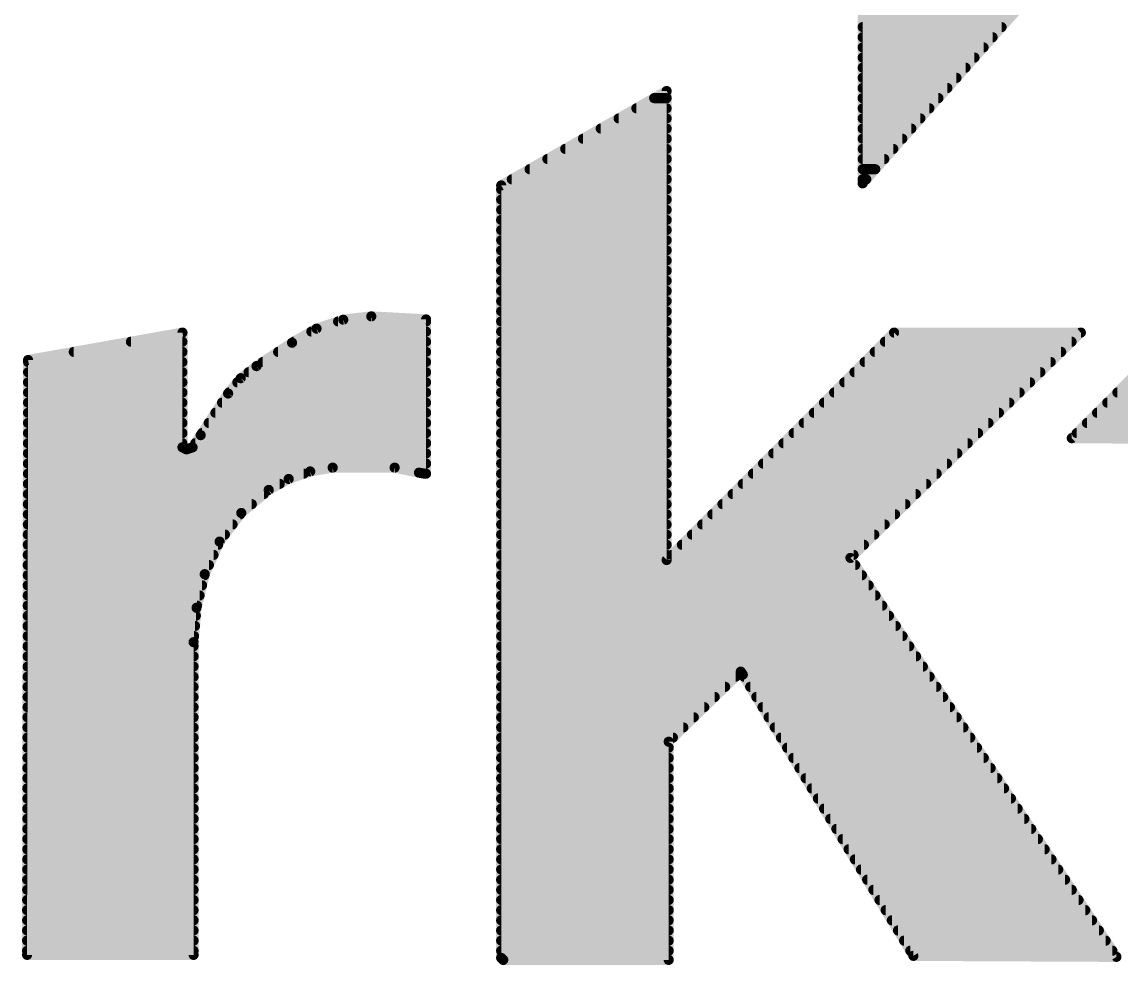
# Model space of a CAD drawing. Extents: x -1 to 111, y -11 to 60.
# Drawn here: x 47.399 to 50.151, y 7.407 to 9.766 of the extents above; entities that cross this region are included whole.
import ezdxf

# ---------------------------------------------------------------- set-up
doc = ezdxf.new("R2010")
doc.units = 0
doc.layers.add('21', color=53, linetype='CONTINUOUS')

msp = doc.modelspace()

# ---------------------------------------------------------------- linework, layer by layer
at = {"layer": '21', "const_width": 0.0254}
for points in [[(49.5021, 10.8788), (49.5021, 9.3624)], [(49.5021, 9.3624), (49.9897, 9.9111)], [(49.5021, 9.779), (49.8723, 9.779)], [(49.5021, 9.7536), (49.8497, 9.7536)], [(49.5021, 9.7282), (49.8272, 9.7282)], [(49.5021, 9.7028), (49.8046, 9.7028)], [(49.5021, 9.6774), (49.782, 9.6774)], [(49.5021, 9.652), (49.7595, 9.652)], [(49.5021, 9.6266), (49.7369, 9.6266)], [(48.5978, 9.3574), (49.0118, 9.5936)], [(49.0118, 9.5936), (49.0118, 8.4201)], [(49.5021, 9.6012), (49.7143, 9.6012)], [(48.9806, 9.5758), (49.0118, 9.5758)], [(49.5021, 9.5758), (49.6917, 9.5758)], [(48.9361, 9.5504), (49.0118, 9.5504)], [(49.5021, 9.5504), (49.6692, 9.5504)], [(48.8916, 9.525), (49.0118, 9.525)], [(49.5021, 9.525), (49.6466, 9.525)], [(48.847, 9.4996), (49.0118, 9.4996)], [(49.5021, 9.4996), (49.624, 9.4996)], [(48.8025, 9.4742), (49.0118, 9.4742)], [(49.5021, 9.4742), (49.6014, 9.4742)], [(48.758, 9.4488), (49.0118, 9.4488)], [(49.5021, 9.4488), (49.5789, 9.4488)], [(48.7135, 9.4234), (49.0118, 9.4234)], [(49.5021, 9.4234), (49.5563, 9.4234)], [(48.6244, 9.3726), (49.0118, 9.3726)], [(48.669, 9.398), (49.0118, 9.398)], [(49.5021, 9.398), (49.5337, 9.398)], [(49.5021, 9.3726), (49.5112, 9.3726)], [(48.5978, 7.4244), (48.5978, 9.3574)], [(48.5978, 9.3472), (49.0118, 9.3472)], [(48.5978, 9.3218), (49.0118, 9.3218)], [(48.5978, 9.2964), (49.0118, 9.2964)], [(48.5978, 9.271), (49.0118, 9.271)], [(48.5978, 9.2456), (49.0118, 9.2456)], [(48.5978, 9.2202), (49.0118, 9.2202)], [(48.5978, 9.1948), (49.0118, 9.1948)], [(48.5978, 9.1694), (49.0118, 9.1694)], [(48.5978, 9.144), (49.0118, 9.144)], [(48.5978, 9.1186), (49.0118, 9.1186)], [(48.5978, 9.0932), (49.0118, 9.0932)], [(48.5978, 9.0678), (49.0118, 9.0678)], [(48.5978, 9.0424), (49.0118, 9.0424)], [(48.1357, 8.999), (48.2026, 9.0213)], [(48.1898, 9.017), (48.4099, 9.017)], [(48.2026, 9.0213), (48.2727, 9.0297)], [(48.2727, 9.0297), (48.4099, 9.0221)], [(48.4099, 9.0221), (48.4099, 8.636)], [(48.5978, 9.017), (49.0118, 9.017)], [(47.4142, 8.9205), (47.8003, 8.9891)], [(47.8003, 8.9891), (47.8003, 8.702)], [(48.0746, 8.9637), (48.1357, 8.999)], [(48.1229, 8.9916), (48.4099, 8.9916)], [(48.5978, 8.9916), (49.0118, 8.9916)], [(49.0118, 8.4201), (49.5808, 8.9891)], [(50.0482, 8.9891), (49.4716, 8.4252)], [(49.5808, 8.9891), (50.0482, 8.9891)], [(50.0253, 8.7249), (50.292, 8.9916)], [(47.6714, 8.9662), (47.8003, 8.9662)], [(47.9857, 8.9052), (48.0746, 8.9637)], [(48.0789, 8.9662), (48.4099, 8.9662)], [(48.5978, 8.9662), (49.0118, 8.9662)], [(49.5579, 8.9662), (50.0248, 8.9662)], [(47.5285, 8.9408), (47.8003, 8.9408)], [(48.0398, 8.9408), (48.4099, 8.9408)], [(48.5978, 8.9408), (49.0118, 8.9408)], [(49.5325, 8.9408), (49.9988, 8.9408)], [(47.4116, 7.432), (47.4142, 8.9205)], [(47.4142, 8.9154), (47.8003, 8.9154)], [(47.9462, 8.875), (47.9857, 8.9052)], [(48.0012, 8.9154), (48.4099, 8.9154)], [(48.5978, 8.9154), (49.0118, 8.9154)], [(49.5071, 8.9154), (49.9728, 8.9154)], [(47.4141, 8.89), (47.8003, 8.89)], [(47.9658, 8.89), (48.4099, 8.89)], [(48.5978, 8.89), (49.0118, 8.89)], [(49.4817, 8.89), (49.9469, 8.89)], [(47.4141, 8.8646), (47.8003, 8.8646)], [(47.9146, 8.8367), (47.9462, 8.875)], [(47.9377, 8.8646), (48.4099, 8.8646)], [(48.5978, 8.8646), (49.0118, 8.8646)], [(49.4563, 8.8646), (49.9209, 8.8646)], [(47.4141, 8.8392), (47.8003, 8.8392)], [(47.846, 8.7325), (47.9146, 8.8367)], [(47.9167, 8.8392), (48.4099, 8.8392)], [(48.5978, 8.8392), (49.0118, 8.8392)], [(49.4309, 8.8392), (49.8949, 8.8392)], [(50.1396, 8.8392), (51.1404, 8.8392)], [(47.414, 8.8138), (47.8003, 8.8138)], [(47.8995, 8.8138), (48.4099, 8.8138)], [(48.5978, 8.8138), (49.0118, 8.8138)], [(49.4055, 8.8138), (49.869, 8.8138)], [(50.1142, 8.8138), (51.1404, 8.8138)], [(47.414, 8.7884), (47.8003, 8.7884)], [(47.8828, 8.7884), (48.4099, 8.7884)], [(48.5978, 8.7884), (49.0118, 8.7884)], [(49.3801, 8.7884), (49.843, 8.7884)], [(50.0888, 8.7884), (51.1404, 8.7884)], [(47.4139, 8.763), (47.8003, 8.763)], [(47.8661, 8.763), (48.4099, 8.763)], [(48.5978, 8.763), (49.0118, 8.763)], [(49.3547, 8.763), (49.817, 8.763)], [(50.0634, 8.763), (51.1404, 8.763)], [(47.4138, 8.7122), (47.8003, 8.7122)], [(47.4139, 8.7376), (47.8003, 8.7376)], [(47.8257, 8.702), (47.846, 8.7325)], [(47.8325, 8.7122), (48.4099, 8.7122)], [(47.8494, 8.7376), (48.4099, 8.7376)], [(48.5978, 8.7376), (49.0118, 8.7376)], [(48.5978, 8.7122), (49.0118, 8.7122)], [(49.3039, 8.7122), (49.7651, 8.7122)], [(49.3293, 8.7376), (49.791, 8.7376)], [(50.4241, 8.7224), (50.0253, 8.7249)], [(50.038, 8.7376), (51.1404, 8.7376)], [(47.4138, 8.6868), (48.4099, 8.6868)], [(47.8003, 8.702), (47.8104, 8.697)], [(47.8104, 8.697), (47.8257, 8.702)], [(48.5978, 8.6868), (49.0118, 8.6868)], [(49.2785, 8.6868), (49.7391, 8.6868)], [(47.4137, 8.6614), (48.4099, 8.6614)], [(48.5978, 8.6614), (49.0118, 8.6614)], [(49.2531, 8.6614), (49.7131, 8.6614)], [(47.4137, 8.636), (48.1037, 8.636)], [(48.12, 8.6417), (48.0661, 8.6229)], [(48.1762, 8.6512), (48.12, 8.6417)], [(48.3311, 8.6512), (48.1762, 8.6512)], [(48.3921, 8.6385), (48.3311, 8.6512)], [(48.4073, 8.636), (48.3921, 8.6385)], [(48.4099, 8.636), (48.4073, 8.636)], [(48.4073, 8.636), (48.4099, 8.636)], [(48.5978, 8.636), (49.0118, 8.636)], [(49.2277, 8.636), (49.6872, 8.636)], [(47.4137, 8.6106), (48.0438, 8.6106)], [(48.0661, 8.6229), (48.0162, 8.5954)], [(48.5978, 8.6106), (49.0118, 8.6106)], [(49.2023, 8.6106), (49.6612, 8.6106)], [(47.4136, 8.5852), (48.0041, 8.5852)], [(48.0162, 8.5954), (47.9475, 8.5377)], [(48.5978, 8.5852), (49.0118, 8.5852)], [(49.1769, 8.5852), (49.6352, 8.5852)], [(47.4136, 8.5598), (47.9738, 8.5598)], [(48.5978, 8.5598), (49.0118, 8.5598)], [(49.1515, 8.5598), (49.6092, 8.5598)], [(47.4135, 8.5344), (47.945, 8.5344)], [(47.9475, 8.5377), (47.8932, 8.4662)], [(48.5978, 8.5344), (49.0118, 8.5344)], [(49.1261, 8.5344), (49.5833, 8.5344)], [(47.4135, 8.509), (47.9257, 8.509)], [(48.5978, 8.509), (49.0118, 8.509)], [(49.1007, 8.509), (49.5573, 8.509)], [(47.4134, 8.4836), (47.9065, 8.4836)], [(47.8932, 8.4662), (47.8561, 8.3845)], [(48.5978, 8.4836), (49.0118, 8.4836)], [(49.0753, 8.4836), (49.5313, 8.4836)], [(47.4134, 8.4582), (47.8896, 8.4582)], [(48.5978, 8.4582), (49.0118, 8.4582)], [(49.0499, 8.4582), (49.5053, 8.4582)], [(47.4133, 8.4328), (47.8781, 8.4328)], [(48.5978, 8.4328), (49.0118, 8.4328)], [(49.0245, 8.4328), (49.4794, 8.4328)], [(49.4716, 8.4252), (50.1371, 7.427)], [(47.4133, 8.4074), (47.8665, 8.4074)], [(47.4133, 8.382), (47.8555, 8.382)], [(47.8561, 8.3845), (47.8356, 8.3005)], [(48.5978, 8.4074), (49.4835, 8.4074)], [(48.5978, 8.382), (49.5004, 8.382)], [(47.4132, 8.3566), (47.8493, 8.3566)], [(48.5978, 8.3566), (49.5173, 8.3566)], [(47.4132, 8.3312), (47.8431, 8.3312)], [(48.5978, 8.3312), (49.5343, 8.3312)], [(47.4131, 8.3058), (47.8369, 8.3058)], [(47.8356, 8.3005), (47.8282, 8.2144)], [(48.5978, 8.3058), (49.5512, 8.3058)], [(47.4131, 8.2804), (47.8339, 8.2804)], [(48.5978, 8.2804), (49.5681, 8.2804)], [(47.413, 8.255), (47.8317, 8.255)], [(48.5978, 8.255), (49.5851, 8.255)], [(47.413, 8.2296), (47.8295, 8.2296)], [(48.5978, 8.2296), (49.602, 8.2296)], [(47.4129, 8.2042), (47.8282, 8.2042)], [(47.8282, 8.2144), (47.8282, 7.432)], [(48.5978, 8.2042), (49.6189, 8.2042)], [(47.4129, 8.1788), (47.8282, 8.1788)], [(48.5978, 8.1788), (49.6359, 8.1788)], [(47.4129, 8.1534), (47.8282, 8.1534)], [(48.5978, 8.1534), (49.6528, 8.1534)], [(49.1973, 8.1407), (49.0169, 7.9654)], [(49.2023, 8.1331), (49.1973, 8.1407)], [(47.4128, 8.128), (47.8282, 8.128)], [(48.5978, 8.128), (49.1842, 8.128)], [(49.6291, 7.4295), (49.2023, 8.1331)], [(49.2054, 8.128), (49.6697, 8.128)], [(47.4128, 8.1026), (47.8282, 8.1026)], [(48.5978, 8.1026), (49.1581, 8.1026)], [(49.2208, 8.1026), (49.6867, 8.1026)], [(47.4127, 8.0772), (47.8282, 8.0772)], [(47.4127, 8.0518), (47.8282, 8.0518)], [(48.5978, 8.0772), (49.132, 8.0772)], [(48.5978, 8.0518), (49.1058, 8.0518)], [(49.2362, 8.0772), (49.7036, 8.0772)], [(49.2516, 8.0518), (49.7205, 8.0518)], [(47.4126, 8.0264), (47.8282, 8.0264)], [(48.5978, 8.0264), (49.0797, 8.0264)], [(49.267, 8.0264), (49.7375, 8.0264)], [(47.4126, 8.001), (47.8282, 8.001)], [(48.5978, 8.001), (49.0535, 8.001)], [(49.2824, 8.001), (49.7544, 8.001)], [(47.4125, 7.9756), (47.8282, 7.9756)], [(48.5978, 7.9756), (49.0274, 7.9756)], [(49.2978, 7.9756), (49.7713, 7.9756)], [(47.4125, 7.9502), (47.8282, 7.9502)], [(48.5978, 7.9502), (49.0169, 7.9502)], [(49.0169, 7.9654), (49.0169, 7.4193)], [(49.3132, 7.9502), (49.7883, 7.9502)], [(47.4125, 7.9248), (47.8282, 7.9248)], [(48.5978, 7.9248), (49.0169, 7.9248)], [(49.3287, 7.9248), (49.8052, 7.9248)], [(47.4124, 7.8994), (47.8282, 7.8994)], [(48.5978, 7.8994), (49.0169, 7.8994)], [(49.3441, 7.8994), (49.8222, 7.8994)], [(47.4124, 7.874), (47.8282, 7.874)], [(48.5978, 7.874), (49.0169, 7.874)], [(49.3595, 7.874), (49.8391, 7.874)], [(47.4123, 7.8486), (47.8282, 7.8486)], [(48.5978, 7.8486), (49.0169, 7.8486)], [(49.3749, 7.8486), (49.856, 7.8486)], [(47.4123, 7.8232), (47.8282, 7.8232)], [(48.5978, 7.8232), (49.0169, 7.8232)], [(49.3903, 7.8232), (49.873, 7.8232)], [(47.4122, 7.7978), (47.8282, 7.7978)], [(48.5978, 7.7978), (49.0169, 7.7978)], [(49.4057, 7.7978), (49.8899, 7.7978)], [(47.4122, 7.7724), (47.8282, 7.7724)], [(48.5978, 7.7724), (49.0169, 7.7724)], [(49.4211, 7.7724), (49.9068, 7.7724)], [(47.4121, 7.7216), (47.8282, 7.7216)], [(47.4122, 7.747), (47.8282, 7.747)], [(48.5978, 7.747), (49.0169, 7.747)], [(48.5978, 7.7216), (49.0169, 7.7216)], [(49.4365, 7.747), (49.9238, 7.747)], [(49.4519, 7.7216), (49.9407, 7.7216)], [(47.4121, 7.6962), (47.8282, 7.6962)], [(48.5978, 7.6962), (49.0169, 7.6962)], [(49.4673, 7.6962), (49.9576, 7.6962)], [(47.412, 7.6708), (47.8282, 7.6708)], [(48.5978, 7.6708), (49.0169, 7.6708)], [(49.4827, 7.6708), (49.9746, 7.6708)], [(47.412, 7.6454), (47.8282, 7.6454)], [(48.5978, 7.6454), (49.0169, 7.6454)], [(49.4981, 7.6454), (49.9915, 7.6454)], [(47.4119, 7.62), (47.8282, 7.62)], [(48.5978, 7.62), (49.0169, 7.62)], [(49.5135, 7.62), (50.0084, 7.62)], [(47.4119, 7.5946), (47.8282, 7.5946)], [(48.5978, 7.5946), (49.0169, 7.5946)], [(49.529, 7.5946), (50.0254, 7.5946)], [(47.4118, 7.5692), (47.8282, 7.5692)], [(48.5978, 7.5692), (49.0169, 7.5692)], [(49.5444, 7.5692), (50.0423, 7.5692)], [(47.4118, 7.5438), (47.8282, 7.5438)], [(48.5978, 7.5438), (49.0169, 7.5438)], [(49.5598, 7.5438), (50.0592, 7.5438)], [(47.4118, 7.5184), (47.8282, 7.5184)], [(48.5978, 7.5184), (49.0169, 7.5184)], [(49.5752, 7.5184), (50.0762, 7.5184)], [(47.4117, 7.493), (47.8282, 7.493)], [(48.5978, 7.493), (49.0169, 7.493)], [(49.5906, 7.493), (50.0931, 7.493)], [(47.4117, 7.4676), (47.8282, 7.4676)], [(48.5978, 7.4676), (49.0169, 7.4676)], [(49.606, 7.4676), (50.11, 7.4676)], [(47.4116, 7.4422), (47.8282, 7.4422)], [(47.8282, 7.432), (47.4116, 7.432)], [(48.5978, 7.4422), (49.0169, 7.4422)], [(48.6029, 7.4193), (48.5978, 7.4244)], [(49.0169, 7.4193), (48.6029, 7.4193)], [(49.6214, 7.4422), (50.127, 7.4422)], [(50.1371, 7.427), (49.6291, 7.4295)]]:
    msp.add_lwpolyline(points, dxfattribs=at)
at = {"layer": '21', "const_width": 0.0127}
for points in [[(49.5021, 9.7599, 1), (49.5021, 9.7473)], [(49.8497, 9.7473, 1), (49.8497, 9.7599)], [(49.5021, 9.7346, 1), (49.5021, 9.7219)], [(49.5021, 9.7091, 1), (49.5021, 9.6965)], [(49.8046, 9.6965, 1), (49.8046, 9.7091)], [(49.8272, 9.7219, 1), (49.8272, 9.7346)], [(49.5021, 9.6837, 1), (49.5021, 9.6711)], [(49.782, 9.6711, 1), (49.782, 9.6837)], [(49.5021, 9.6584, 1), (49.5021, 9.6457)], [(49.7595, 9.6457, 1), (49.7595, 9.6584)], [(49.5021, 9.6329, 1), (49.5021, 9.6203)], [(49.7369, 9.6203, 1), (49.7369, 9.6329)], [(49.0181, 9.5936, 1), (49.0055, 9.5936)], [(49.0149, 9.5881, 1), (49.0087, 9.5991)], [(49.5021, 9.6075, 1), (49.5021, 9.5949)], [(49.7143, 9.5949, 1), (49.7143, 9.6075)], [(48.9806, 9.5822, 1), (48.9806, 9.5695)], [(49.0118, 9.5695, 1), (49.0118, 9.5822)], [(49.5021, 9.5822, 1), (49.5021, 9.5695)], [(49.6917, 9.5695, 1), (49.6917, 9.5822)], [(48.9361, 9.5567, 1), (48.9361, 9.5441)], [(49.0118, 9.5441, 1), (49.0118, 9.5567)], [(49.5021, 9.5567, 1), (49.5021, 9.5441)], [(49.6692, 9.5441, 1), (49.6692, 9.5567)], [(48.8916, 9.5313, 1), (48.8916, 9.5187)], [(49.0118, 9.5187, 1), (49.0118, 9.5313)], [(49.5021, 9.5313, 1), (49.5021, 9.5187)], [(49.6466, 9.5187, 1), (49.6466, 9.5313)], [(48.847, 9.506, 1), (48.847, 9.4933)], [(49.0118, 9.4933, 1), (49.0118, 9.506)], [(49.5021, 9.506, 1), (49.5021, 9.4933)], [(49.624, 9.4933, 1), (49.624, 9.506)], [(48.8025, 9.4805, 1), (48.8025, 9.4679)], [(49.0118, 9.4679, 1), (49.0118, 9.4805)], [(49.5021, 9.4805, 1), (49.5021, 9.4679)], [(49.6014, 9.4679, 1), (49.6014, 9.4805)], [(48.758, 9.4551, 1), (48.758, 9.4425)], [(49.0118, 9.4425, 1), (49.0118, 9.4551)], [(49.5021, 9.4551, 1), (49.5021, 9.4425)], [(49.5789, 9.4425, 1), (49.5789, 9.4551)], [(48.7135, 9.4298, 1), (48.7135, 9.4171)], [(49.0118, 9.4171, 1), (49.0118, 9.4298)], [(49.5021, 9.4298, 1), (49.5021, 9.4171)], [(49.5563, 9.4171, 1), (49.5563, 9.4298)], [(48.6244, 9.3789, 1), (48.6244, 9.3663)], [(48.669, 9.4043, 1), (48.669, 9.3917)], [(49.0118, 9.3917, 1), (49.0118, 9.4043)], [(49.0118, 9.3663, 1), (49.0118, 9.3789)], [(49.5021, 9.4043, 1), (49.5021, 9.3917)], [(49.5021, 9.3789, 1), (49.5021, 9.3663)], [(49.5112, 9.3663, 1), (49.5112, 9.3789)], [(49.5337, 9.3917, 1), (49.5337, 9.4043)], [(48.5947, 9.3629, 1), (48.6009, 9.3519)], [(48.5978, 9.3536, 1), (48.5978, 9.3409)], [(48.6041, 9.3574, 1), (48.5915, 9.3574)], [(49.0118, 9.3409, 1), (49.0118, 9.3536)], [(49.4974, 9.3666, 1), (49.5068, 9.3582)], [(49.4958, 9.3624, 1), (49.5085, 9.3624)], [(48.5978, 9.3281, 1), (48.5978, 9.3155)], [(49.0118, 9.3155, 1), (49.0118, 9.3281)], [(48.5978, 9.3027, 1), (48.5978, 9.2901)], [(49.0118, 9.2901, 1), (49.0118, 9.3027)], [(48.5978, 9.2774, 1), (48.5978, 9.2647)], [(49.0118, 9.2647, 1), (49.0118, 9.2774)], [(48.5978, 9.2519, 1), (48.5978, 9.2393)], [(49.0118, 9.2393, 1), (49.0118, 9.2519)], [(48.5978, 9.2265, 1), (48.5978, 9.2139)], [(49.0118, 9.2139, 1), (49.0118, 9.2265)], [(48.5978, 9.2012, 1), (48.5978, 9.1885)], [(49.0118, 9.1885, 1), (49.0118, 9.2012)], [(48.5978, 9.1758, 1), (48.5978, 9.1631)], [(49.0118, 9.1631, 1), (49.0118, 9.1758)], [(48.5978, 9.1503, 1), (48.5978, 9.1377)], [(49.0118, 9.1377, 1), (49.0118, 9.1503)], [(48.5978, 9.125, 1), (48.5978, 9.1123)], [(49.0118, 9.1123, 1), (49.0118, 9.125)], [(48.5978, 9.0996, 1), (48.5978, 9.0869)], [(49.0118, 9.0869, 1), (49.0118, 9.0996)], [(48.5978, 9.0741, 1), (48.5978, 9.0615)], [(48.5978, 9.0488, 1), (48.5978, 9.0361)], [(49.0118, 9.0615, 1), (49.0118, 9.0741)], [(49.0118, 9.0361, 1), (49.0118, 9.0488)], [(48.1898, 9.0234, 1), (48.1898, 9.0107)], [(48.2019, 9.0276, 1), (48.2034, 9.015)], [(48.2047, 9.0153, 1), (48.2006, 9.0273)], [(48.2731, 9.036, 1), (48.2723, 9.0234)], [(48.2735, 9.0234, 1), (48.2719, 9.036)], [(48.4162, 9.0221, 1), (48.4036, 9.0221)], [(48.4095, 9.0158, 1), (48.4103, 9.0284)], [(48.4099, 9.0107, 1), (48.4099, 9.0234)], [(48.5978, 9.0234, 1), (48.5978, 9.0107)], [(49.0118, 9.0107, 1), (49.0118, 9.0234)], [(47.8066, 8.9891, 1), (47.794, 8.9891)], [(47.8014, 8.9828, 1), (47.7992, 8.9954)], [(48.1229, 8.9979, 1), (48.1229, 8.9853)], [(48.1337, 9.005, 1), (48.1377, 8.993)], [(48.1389, 8.9935, 1), (48.1325, 9.0045)], [(48.4099, 8.9853, 1), (48.4099, 8.9979)], [(48.5978, 8.9979, 1), (48.5978, 8.9853)], [(49.0118, 8.9853, 1), (49.0118, 8.9979)], [(49.5808, 8.9954, 1), (49.5808, 8.9828)], [(49.5853, 8.9846, 1), (49.5763, 8.9936)], [(50.0526, 8.9846, 1), (50.0438, 8.9936)], [(50.0482, 8.9828, 1), (50.0482, 8.9954)], [(47.6714, 8.9726, 1), (47.6714, 8.9599)], [(47.8003, 8.9599, 1), (47.8003, 8.9726)], [(48.0714, 8.9692, 1), (48.0778, 8.9582)], [(48.0781, 8.9584, 1), (48.0711, 8.969)], [(48.0789, 8.9726, 1), (48.0789, 8.9599)], [(48.4099, 8.9599, 1), (48.4099, 8.9726)], [(48.5978, 8.9726, 1), (48.5978, 8.9599)], [(49.0118, 8.9599, 1), (49.0118, 8.9726)], [(49.5579, 8.9726, 1), (49.5579, 8.9599)], [(50.0248, 8.9599, 1), (50.0248, 8.9726)], [(47.5285, 8.9472, 1), (47.5285, 8.9345)], [(47.8003, 8.9345, 1), (47.8003, 8.9472)], [(48.0398, 8.9472, 1), (48.0398, 8.9345)], [(48.4099, 8.9345, 1), (48.4099, 8.9472)], [(48.5978, 8.9472, 1), (48.5978, 8.9345)], [(49.0118, 8.9345, 1), (49.0118, 8.9472)], [(49.5325, 8.9472, 1), (49.5325, 8.9345)], [(49.9988, 8.9345, 1), (49.9988, 8.9472)], [(47.4131, 8.9268, 1), (47.4153, 8.9142)], [(47.4205, 8.9205, 1), (47.4079, 8.9205)], [(47.4142, 8.9217, 1), (47.4142, 8.9091)], [(47.8003, 8.9091, 1), (47.8003, 8.9217)], [(47.9896, 8.9002, 1), (47.9818, 8.9102)], [(48.0012, 8.9217, 1), (48.0012, 8.9091)], [(48.4099, 8.9091, 1), (48.4099, 8.9217)], [(48.5978, 8.9217, 1), (48.5978, 8.9091)], [(49.0118, 8.9091, 1), (49.0118, 8.9217)], [(49.5071, 8.9217, 1), (49.5071, 8.9091)], [(49.9728, 8.9091, 1), (49.9728, 8.9217)], [(47.4141, 8.8963, 1), (47.4141, 8.8837)], [(47.8003, 8.8837, 1), (47.8003, 8.8963)], [(47.9658, 8.8963, 1), (47.9658, 8.8837)], [(47.9822, 8.9105, 1), (47.9892, 8.8999)], [(48.4099, 8.8837, 1), (48.4099, 8.8963)], [(48.5978, 8.8963, 1), (48.5978, 8.8837)], [(49.0118, 8.8837, 1), (49.0118, 8.8963)], [(49.4817, 8.8963, 1), (49.4817, 8.8837)], [(49.9469, 8.8837, 1), (49.9469, 8.8963)], [(47.4141, 8.871, 1), (47.4141, 8.8583)], [(47.8003, 8.8583, 1), (47.8003, 8.871)], [(47.9377, 8.871, 1), (47.9377, 8.8583)], [(47.9424, 8.88, 1), (47.9501, 8.87)], [(47.9511, 8.871, 1), (47.9414, 8.879)], [(48.4099, 8.8583, 1), (48.4099, 8.871)], [(48.5978, 8.871, 1), (48.5978, 8.8583)], [(49.0118, 8.8583, 1), (49.0118, 8.871)], [(49.4563, 8.871, 1), (49.4563, 8.8583)], [(49.9209, 8.8583, 1), (49.9209, 8.871)], [(47.4141, 8.8455, 1), (47.4141, 8.8329)], [(47.8003, 8.8329, 1), (47.8003, 8.8455)], [(47.9097, 8.8407, 1), (47.9195, 8.8327)], [(47.9199, 8.8332, 1), (47.9093, 8.8402)], [(47.9167, 8.8455, 1), (47.9167, 8.8329)], [(48.4099, 8.8329, 1), (48.4099, 8.8455)], [(48.5978, 8.8455, 1), (48.5978, 8.8329)], [(49.0118, 8.8329, 1), (49.0118, 8.8455)], [(49.4309, 8.8455, 1), (49.4309, 8.8329)], [(49.8949, 8.8329, 1), (49.8949, 8.8455)], [(50.1396, 8.8455, 1), (50.1396, 8.8329)], [(47.414, 8.8201, 1), (47.414, 8.8075)], [(47.8003, 8.8075, 1), (47.8003, 8.8201)], [(47.8995, 8.8201, 1), (47.8995, 8.8075)], [(48.4099, 8.8075, 1), (48.4099, 8.8201)], [(48.5978, 8.8201, 1), (48.5978, 8.8075)], [(49.0118, 8.8075, 1), (49.0118, 8.8201)], [(49.4055, 8.8201, 1), (49.4055, 8.8075)], [(49.869, 8.8075, 1), (49.869, 8.8201)], [(50.1142, 8.8201, 1), (50.1142, 8.8075)], [(47.414, 8.7948, 1), (47.414, 8.7821)], [(47.8003, 8.7821, 1), (47.8003, 8.7948)], [(47.8828, 8.7948, 1), (47.8828, 8.7821)], [(48.4099, 8.7821, 1), (48.4099, 8.7948)], [(48.5978, 8.7948, 1), (48.5978, 8.7821)], [(49.0118, 8.7821, 1), (49.0118, 8.7948)], [(49.3801, 8.7948, 1), (49.3801, 8.7821)], [(49.843, 8.7821, 1), (49.843, 8.7948)], [(50.0888, 8.7948, 1), (50.0888, 8.7821)], [(47.4139, 8.7693, 1), (47.4139, 8.7567)], [(47.8003, 8.7567, 1), (47.8003, 8.7693)], [(47.8661, 8.7693, 1), (47.8661, 8.7567)], [(48.4099, 8.7567, 1), (48.4099, 8.7693)], [(48.5978, 8.7693, 1), (48.5978, 8.7567)], [(49.0118, 8.7567, 1), (49.0118, 8.7693)], [(49.3547, 8.7693, 1), (49.3547, 8.7567)], [(49.817, 8.7567, 1), (49.817, 8.7693)], [(50.0634, 8.7693, 1), (50.0634, 8.7567)], [(47.4138, 8.7186, 1), (47.4138, 8.7059)], [(47.4139, 8.7439, 1), (47.4139, 8.7313)], [(47.8003, 8.7313, 1), (47.8003, 8.7439)], [(47.8003, 8.7059, 1), (47.8003, 8.7186)], [(47.8325, 8.7186, 1), (47.8325, 8.7059)], [(47.8407, 8.736, 1), (47.8513, 8.729)], [(47.8513, 8.729, 1), (47.8407, 8.736)], [(47.8494, 8.7439, 1), (47.8494, 8.7313)], [(48.4099, 8.7313, 1), (48.4099, 8.7439)], [(48.4099, 8.7059, 1), (48.4099, 8.7186)], [(48.5978, 8.7439, 1), (48.5978, 8.7313)], [(48.5978, 8.7186, 1), (48.5978, 8.7059)], [(49.0118, 8.7313, 1), (49.0118, 8.7439)], [(49.0118, 8.7059, 1), (49.0118, 8.7186)], [(49.3039, 8.7186, 1), (49.3039, 8.7059)], [(49.3293, 8.7439, 1), (49.3293, 8.7313)], [(49.7651, 8.7059, 1), (49.7651, 8.7186)], [(49.791, 8.7313, 1), (49.791, 8.7439)], [(50.0208, 8.7294, 1), (50.0298, 8.7204)], [(50.0253, 8.7312, 1), (50.0253, 8.7186)], [(50.038, 8.7439, 1), (50.038, 8.7313)], [(47.4138, 8.6931, 1), (47.4138, 8.6805)], [(47.8031, 8.7077, 1), (47.7975, 8.6963)], [(47.794, 8.702, 1), (47.8066, 8.702)], [(47.8084, 8.703, 1), (47.8124, 8.691)], [(47.8076, 8.6913, 1), (47.8132, 8.7027)], [(47.8204, 8.7055, 1), (47.831, 8.6985)], [(47.8277, 8.696, 1), (47.8237, 8.708)], [(48.4099, 8.6805, 1), (48.4099, 8.6931)], [(48.5978, 8.6931, 1), (48.5978, 8.6805)], [(49.0118, 8.6805, 1), (49.0118, 8.6931)], [(49.2785, 8.6931, 1), (49.2785, 8.6805)], [(49.7391, 8.6805, 1), (49.7391, 8.6931)], [(47.4137, 8.6677, 1), (47.4137, 8.6551)], [(48.4099, 8.6551, 1), (48.4099, 8.6677)], [(48.5978, 8.6677, 1), (48.5978, 8.6551)], [(49.0118, 8.6551, 1), (49.0118, 8.6677)], [(49.2531, 8.6677, 1), (49.2531, 8.6551)], [(49.7131, 8.6551, 1), (49.7131, 8.6677)], [(47.4137, 8.6424, 1), (47.4137, 8.6297)], [(48.1037, 8.6297, 1), (48.1037, 8.6424)], [(48.1189, 8.6479, 1), (48.121, 8.6354)], [(48.1221, 8.6357, 1), (48.1179, 8.6477)], [(48.1762, 8.6576, 1), (48.1762, 8.6449)], [(48.1773, 8.6449, 1), (48.1751, 8.6575)], [(48.3324, 8.6574, 1), (48.3298, 8.645)], [(48.3311, 8.6449, 1), (48.3311, 8.6576)], [(48.3931, 8.6448, 1), (48.3911, 8.6322)], [(48.3908, 8.6323, 1), (48.3934, 8.6447)], [(48.4073, 8.6424, 1), (48.4073, 8.6297)], [(48.4073, 8.6424, 1), (48.4073, 8.6297)], [(48.4036, 8.636, 1), (48.4162, 8.636)], [(48.4063, 8.6297, 1), (48.4083, 8.6423)], [(48.4099, 8.6297, 1), (48.4099, 8.6424)], [(48.4099, 8.6297, 1), (48.4099, 8.6424)], [(48.5978, 8.6424, 1), (48.5978, 8.6297)], [(49.0118, 8.6297, 1), (49.0118, 8.6424)], [(49.2277, 8.6424, 1), (49.2277, 8.6297)], [(49.6872, 8.6297, 1), (49.6872, 8.6424)], [(47.4137, 8.6169, 1), (47.4137, 8.6043)], [(48.0438, 8.6043, 1), (48.0438, 8.6169)], [(48.064, 8.6289, 1), (48.0682, 8.6169)], [(48.0692, 8.6174, 1), (48.0631, 8.6285)], [(48.5978, 8.6169, 1), (48.5978, 8.6043)], [(49.0118, 8.6043, 1), (49.0118, 8.6169)], [(49.2023, 8.6169, 1), (49.2023, 8.6043)], [(49.6612, 8.6043, 1), (49.6612, 8.6169)], [(47.4136, 8.5915, 1), (47.4136, 8.5789)], [(48.0041, 8.5789, 1), (48.0041, 8.5915)], [(48.0131, 8.601, 1), (48.0193, 8.5898)], [(48.0203, 8.5905, 1), (48.0121, 8.6003)], [(48.5978, 8.5915, 1), (48.5978, 8.5789)], [(49.0118, 8.5789, 1), (49.0118, 8.5915)], [(49.1769, 8.5915, 1), (49.1769, 8.5789)], [(49.6352, 8.5789, 1), (49.6352, 8.5915)], [(47.4136, 8.5662, 1), (47.4136, 8.5535)], [(47.9738, 8.5535, 1), (47.9738, 8.5662)], [(48.5978, 8.5662, 1), (48.5978, 8.5535)], [(49.0118, 8.5535, 1), (49.0118, 8.5662)], [(49.1515, 8.5662, 1), (49.1515, 8.5535)], [(49.6092, 8.5535, 1), (49.6092, 8.5662)], [(47.4135, 8.5407, 1), (47.4135, 8.5281)], [(47.9434, 8.5425, 1), (47.9516, 8.5328)], [(47.9526, 8.5338, 1), (47.9424, 8.5415)], [(47.945, 8.5281, 1), (47.945, 8.5407)], [(48.5978, 8.5407, 1), (48.5978, 8.5281)], [(49.0118, 8.5281, 1), (49.0118, 8.5407)], [(49.1261, 8.5407, 1), (49.1261, 8.5281)], [(49.5833, 8.5281, 1), (49.5833, 8.5407)], [(47.4135, 8.5153, 1), (47.4135, 8.5027)], [(47.9257, 8.5027, 1), (47.9257, 8.5153)], [(48.5978, 8.5153, 1), (48.5978, 8.5027)], [(49.0118, 8.5027, 1), (49.0118, 8.5153)], [(49.1007, 8.5153, 1), (49.1007, 8.5027)], [(49.5573, 8.5027, 1), (49.5573, 8.5153)], [(47.4134, 8.49, 1), (47.4134, 8.4773)], [(47.899, 8.4636, 1), (47.8875, 8.4688)], [(47.9065, 8.4773, 1), (47.9065, 8.49)], [(48.5978, 8.49, 1), (48.5978, 8.4773)], [(49.0118, 8.4773, 1), (49.0118, 8.49)], [(49.0753, 8.49, 1), (49.0753, 8.4773)], [(49.5313, 8.4773, 1), (49.5313, 8.49)], [(47.4134, 8.4645, 1), (47.4134, 8.4519)], [(47.8882, 8.47, 1), (47.8983, 8.4623)], [(47.8896, 8.4519, 1), (47.8896, 8.4645)], [(48.5978, 8.4645, 1), (48.5978, 8.4519)], [(49.0118, 8.4519, 1), (49.0118, 8.4645)], [(49.0499, 8.4645, 1), (49.0499, 8.4519)], [(49.5053, 8.4519, 1), (49.5053, 8.4645)], [(47.4133, 8.4391, 1), (47.4133, 8.4265)], [(47.8781, 8.4265, 1), (47.8781, 8.4391)], [(48.5978, 8.4391, 1), (48.5978, 8.4265)], [(49.0073, 8.4246, 1), (49.0163, 8.4156)], [(49.0055, 8.4201, 1), (49.0181, 8.4201)], [(49.0118, 8.4265, 1), (49.0118, 8.4391)], [(49.0245, 8.4391, 1), (49.0245, 8.4265)], [(49.4769, 8.4287, 1), (49.4663, 8.4217)], [(49.4672, 8.4297, 1), (49.476, 8.4207)], [(49.4794, 8.4265, 1), (49.4794, 8.4391)], [(47.4133, 8.4138, 1), (47.4133, 8.4011)], [(47.4133, 8.3883, 1), (47.4133, 8.3757)], [(47.8623, 8.383, 1), (47.8499, 8.386)], [(47.8555, 8.3757, 1), (47.8555, 8.3883)], [(47.8665, 8.4011, 1), (47.8665, 8.4138)], [(48.5978, 8.4138, 1), (48.5978, 8.4011)], [(48.5978, 8.3883, 1), (48.5978, 8.3757)], [(49.4835, 8.4011, 1), (49.4835, 8.4138)], [(49.5004, 8.3757, 1), (49.5004, 8.3883)], [(47.4132, 8.3629, 1), (47.4132, 8.3503)], [(47.8493, 8.3503, 1), (47.8493, 8.3629)], [(47.8503, 8.3871, 1), (47.8619, 8.3819)], [(48.5978, 8.3629, 1), (48.5978, 8.3503)], [(49.5173, 8.3503, 1), (49.5173, 8.3629)], [(47.4132, 8.3376, 1), (47.4132, 8.3249)], [(47.8431, 8.3249, 1), (47.8431, 8.3376)], [(48.5978, 8.3376, 1), (48.5978, 8.3249)], [(49.5343, 8.3249, 1), (49.5343, 8.3376)], [(47.4131, 8.3121, 1), (47.4131, 8.2995)], [(47.842, 8.3, 1), (47.8293, 8.3011)], [(47.8369, 8.2995, 1), (47.8369, 8.3121)], [(48.5978, 8.3121, 1), (48.5978, 8.2995)], [(49.5512, 8.2995, 1), (49.5512, 8.3121)], [(47.4131, 8.2867, 1), (47.4131, 8.2741)], [(47.8295, 8.302, 1), (47.8418, 8.299)], [(47.8339, 8.2741, 1), (47.8339, 8.2867)], [(48.5978, 8.2867, 1), (48.5978, 8.2741)], [(49.5681, 8.2741, 1), (49.5681, 8.2867)], [(47.413, 8.2614, 1), (47.413, 8.2487)], [(47.8317, 8.2487, 1), (47.8317, 8.2614)], [(48.5978, 8.2614, 1), (48.5978, 8.2487)], [(49.5851, 8.2487, 1), (49.5851, 8.2614)], [(47.413, 8.2359, 1), (47.413, 8.2233)], [(47.8295, 8.2233, 1), (47.8295, 8.2359)], [(48.5978, 8.2359, 1), (48.5978, 8.2233)], [(49.602, 8.2233, 1), (49.602, 8.2359)], [(47.4129, 8.2105, 1), (47.4129, 8.1979)], [(47.8219, 8.2149, 1), (47.8345, 8.2139)], [(47.8346, 8.2144, 1), (47.8219, 8.2144)], [(47.8282, 8.1979, 1), (47.8282, 8.2105)], [(48.5978, 8.2105, 1), (48.5978, 8.1979)], [(49.6189, 8.1979, 1), (49.6189, 8.2105)], [(47.4129, 8.1852, 1), (47.4129, 8.1725)], [(47.8282, 8.1725, 1), (47.8282, 8.1852)], [(48.5978, 8.1852, 1), (48.5978, 8.1725)], [(49.6359, 8.1725, 1), (49.6359, 8.1852)], [(47.4129, 8.1597, 1), (47.4129, 8.1471)], [(47.8282, 8.1471, 1), (47.8282, 8.1597)], [(48.5978, 8.1597, 1), (48.5978, 8.1471)], [(49.2026, 8.1442, 1), (49.192, 8.1372)], [(49.2017, 8.1361, 1), (49.1929, 8.1453)], [(49.6528, 8.1471, 1), (49.6528, 8.1597)], [(47.4128, 8.1343, 1), (47.4128, 8.1217)], [(47.8282, 8.1217, 1), (47.8282, 8.1343)], [(48.5978, 8.1343, 1), (48.5978, 8.1217)], [(49.1842, 8.1217, 1), (49.1842, 8.1343)], [(49.2077, 8.1364, 1), (49.1969, 8.1298)], [(49.197, 8.1296, 1), (49.2076, 8.1366)], [(49.2054, 8.1343, 1), (49.2054, 8.1217)], [(49.6697, 8.1217, 1), (49.6697, 8.1343)], [(47.4128, 8.109, 1), (47.4128, 8.0963)], [(47.8282, 8.0963, 1), (47.8282, 8.109)], [(48.5978, 8.109, 1), (48.5978, 8.0963)], [(49.1581, 8.0963, 1), (49.1581, 8.109)], [(49.2208, 8.109, 1), (49.2208, 8.0963)], [(49.6867, 8.0963, 1), (49.6867, 8.109)], [(47.4127, 8.0836, 1), (47.4127, 8.0709)], [(47.4127, 8.0581, 1), (47.4127, 8.0455)], [(47.8282, 8.0709, 1), (47.8282, 8.0836)], [(47.8282, 8.0455, 1), (47.8282, 8.0581)], [(48.5978, 8.0836, 1), (48.5978, 8.0709)], [(48.5978, 8.0581, 1), (48.5978, 8.0455)], [(49.1058, 8.0455, 1), (49.1058, 8.0581)], [(49.132, 8.0709, 1), (49.132, 8.0836)], [(49.2362, 8.0836, 1), (49.2362, 8.0709)], [(49.2516, 8.0581, 1), (49.2516, 8.0455)], [(49.7036, 8.0709, 1), (49.7036, 8.0836)], [(49.7205, 8.0455, 1), (49.7205, 8.0581)], [(47.4126, 8.0328, 1), (47.4126, 8.0201)], [(47.8282, 8.0201, 1), (47.8282, 8.0328)], [(48.5978, 8.0328, 1), (48.5978, 8.0201)], [(49.0797, 8.0201, 1), (49.0797, 8.0328)], [(49.267, 8.0328, 1), (49.267, 8.0201)], [(49.7375, 8.0201, 1), (49.7375, 8.0328)], [(47.4126, 8.0074, 1), (47.4126, 7.9947)], [(47.8282, 7.9947, 1), (47.8282, 8.0074)], [(48.5978, 8.0074, 1), (48.5978, 7.9947)], [(49.0535, 7.9947, 1), (49.0535, 8.0074)], [(49.2824, 8.0074, 1), (49.2824, 7.9947)], [(49.7544, 7.9947, 1), (49.7544, 8.0074)], [(47.4125, 7.982, 1), (47.4125, 7.9692)], [(47.8282, 7.9692, 1), (47.8282, 7.982)], [(48.5978, 7.982, 1), (48.5978, 7.9692)], [(49.0274, 7.9692, 1), (49.0274, 7.982)], [(49.2978, 7.982, 1), (49.2978, 7.9692)], [(49.7713, 7.9692, 1), (49.7713, 7.982)], [(47.4125, 7.9566, 1), (47.4125, 7.9439)], [(47.8282, 7.9439, 1), (47.8282, 7.9566)], [(48.5978, 7.9566, 1), (48.5978, 7.9439)], [(49.0232, 7.9654, 1), (49.0106, 7.9654)], [(49.0125, 7.97, 1), (49.0213, 7.9608)], [(49.0169, 7.9439, 1), (49.0169, 7.9566)], [(49.3132, 7.9566, 1), (49.3132, 7.9439)], [(49.7883, 7.9439, 1), (49.7883, 7.9566)], [(47.4125, 7.9312, 1), (47.4125, 7.9184)], [(47.8282, 7.9184, 1), (47.8282, 7.9312)], [(48.5978, 7.9312, 1), (48.5978, 7.9184)], [(49.0169, 7.9184, 1), (49.0169, 7.9312)], [(49.3287, 7.9312, 1), (49.3287, 7.9184)], [(49.8052, 7.9184, 1), (49.8052, 7.9312)], [(47.4124, 7.9058, 1), (47.4124, 7.893)], [(47.8282, 7.893, 1), (47.8282, 7.9058)], [(48.5978, 7.9058, 1), (48.5978, 7.893)], [(49.0169, 7.893, 1), (49.0169, 7.9058)], [(49.3441, 7.9058, 1), (49.3441, 7.893)], [(49.8222, 7.893, 1), (49.8222, 7.9058)], [(47.4124, 7.8804, 1), (47.4124, 7.8677)], [(47.8282, 7.8677, 1), (47.8282, 7.8804)], [(48.5978, 7.8804, 1), (48.5978, 7.8677)], [(49.0169, 7.8677, 1), (49.0169, 7.8804)], [(49.3595, 7.8804, 1), (49.3595, 7.8677)], [(49.8391, 7.8677, 1), (49.8391, 7.8804)], [(47.4123, 7.855, 1), (47.4123, 7.8422)], [(47.8282, 7.8422, 1), (47.8282, 7.855)], [(48.5978, 7.855, 1), (48.5978, 7.8422)], [(49.0169, 7.8422, 1), (49.0169, 7.855)], [(49.3749, 7.855, 1), (49.3749, 7.8422)], [(49.856, 7.8422, 1), (49.856, 7.855)], [(47.4123, 7.8296, 1), (47.4123, 7.8168)], [(47.8282, 7.8168, 1), (47.8282, 7.8296)], [(48.5978, 7.8296, 1), (48.5978, 7.8168)], [(49.0169, 7.8168, 1), (49.0169, 7.8296)], [(49.3903, 7.8296, 1), (49.3903, 7.8168)], [(49.873, 7.8168, 1), (49.873, 7.8296)], [(47.4122, 7.8042, 1), (47.4122, 7.7915)], [(47.8282, 7.7915, 1), (47.8282, 7.8042)], [(48.5978, 7.8042, 1), (48.5978, 7.7915)], [(49.0169, 7.7915, 1), (49.0169, 7.8042)], [(49.4057, 7.8042, 1), (49.4057, 7.7915)], [(49.8899, 7.7915, 1), (49.8899, 7.8042)], [(47.4122, 7.7788, 1), (47.4122, 7.766)], [(47.8282, 7.766, 1), (47.8282, 7.7788)], [(48.5978, 7.7788, 1), (48.5978, 7.766)], [(49.0169, 7.766, 1), (49.0169, 7.7788)], [(49.4211, 7.7788, 1), (49.4211, 7.766)], [(49.9068, 7.766, 1), (49.9068, 7.7788)], [(47.4121, 7.728, 1), (47.4121, 7.7153)], [(47.4122, 7.7534, 1), (47.4122, 7.7407)], [(47.8282, 7.7407, 1), (47.8282, 7.7534)], [(47.8282, 7.7153, 1), (47.8282, 7.728)], [(48.5978, 7.7534, 1), (48.5978, 7.7407)], [(48.5978, 7.728, 1), (48.5978, 7.7153)], [(49.0169, 7.7407, 1), (49.0169, 7.7534)], [(49.0169, 7.7153, 1), (49.0169, 7.728)], [(49.4365, 7.7534, 1), (49.4365, 7.7407)], [(49.4519, 7.728, 1), (49.4519, 7.7153)], [(49.9238, 7.7407, 1), (49.9238, 7.7534)], [(49.9407, 7.7153, 1), (49.9407, 7.728)], [(47.4121, 7.7026, 1), (47.4121, 7.6898)], [(47.8282, 7.6898, 1), (47.8282, 7.7026)], [(48.5978, 7.7026, 1), (48.5978, 7.6898)], [(49.0169, 7.6898, 1), (49.0169, 7.7026)], [(49.4673, 7.7026, 1), (49.4673, 7.6898)], [(49.9576, 7.6898, 1), (49.9576, 7.7026)], [(47.412, 7.6772, 1), (47.412, 7.6645)], [(47.8282, 7.6645, 1), (47.8282, 7.6772)], [(48.5978, 7.6772, 1), (48.5978, 7.6645)], [(49.0169, 7.6645, 1), (49.0169, 7.6772)], [(49.4827, 7.6772, 1), (49.4827, 7.6645)], [(49.9746, 7.6645, 1), (49.9746, 7.6772)], [(47.412, 7.6518, 1), (47.412, 7.6391)], [(47.8282, 7.6391, 1), (47.8282, 7.6518)], [(48.5978, 7.6518, 1), (48.5978, 7.6391)], [(49.0169, 7.6391, 1), (49.0169, 7.6518)], [(49.4981, 7.6518, 1), (49.4981, 7.6391)], [(49.9915, 7.6391, 1), (49.9915, 7.6518)], [(47.4119, 7.6264, 1), (47.4119, 7.6136)], [(47.8282, 7.6136, 1), (47.8282, 7.6264)], [(48.5978, 7.6264, 1), (48.5978, 7.6136)], [(49.0169, 7.6136, 1), (49.0169, 7.6264)], [(49.5135, 7.6264, 1), (49.5135, 7.6136)], [(50.0084, 7.6136, 1), (50.0084, 7.6264)], [(47.4119, 7.601, 1), (47.4119, 7.5883)], [(47.8282, 7.5883, 1), (47.8282, 7.601)], [(48.5978, 7.601, 1), (48.5978, 7.5883)], [(49.0169, 7.5883, 1), (49.0169, 7.601)], [(49.529, 7.601, 1), (49.529, 7.5883)], [(50.0254, 7.5883, 1), (50.0254, 7.601)], [(47.4118, 7.5756, 1), (47.4118, 7.5629)], [(47.8282, 7.5629, 1), (47.8282, 7.5756)], [(48.5978, 7.5756, 1), (48.5978, 7.5629)], [(49.0169, 7.5629, 1), (49.0169, 7.5756)], [(49.5444, 7.5756, 1), (49.5444, 7.5629)], [(50.0423, 7.5629, 1), (50.0423, 7.5756)], [(47.4118, 7.5502, 1), (47.4118, 7.5374)], [(47.8282, 7.5374, 1), (47.8282, 7.5502)], [(48.5978, 7.5502, 1), (48.5978, 7.5374)], [(49.0169, 7.5374, 1), (49.0169, 7.5502)], [(49.5598, 7.5502, 1), (49.5598, 7.5374)], [(50.0592, 7.5374, 1), (50.0592, 7.5502)], [(47.4118, 7.5248, 1), (47.4118, 7.5121)], [(47.8282, 7.5121, 1), (47.8282, 7.5248)], [(48.5978, 7.5248, 1), (48.5978, 7.5121)], [(49.0169, 7.5121, 1), (49.0169, 7.5248)], [(49.5752, 7.5248, 1), (49.5752, 7.5121)], [(50.0762, 7.5121, 1), (50.0762, 7.5248)], [(47.4117, 7.4994, 1), (47.4117, 7.4867)], [(47.8282, 7.4867, 1), (47.8282, 7.4994)], [(48.5978, 7.4994, 1), (48.5978, 7.4867)], [(49.0169, 7.4867, 1), (49.0169, 7.4994)], [(49.5906, 7.4994, 1), (49.5906, 7.4867)], [(50.0931, 7.4867, 1), (50.0931, 7.4994)], [(47.4117, 7.474, 1), (47.4117, 7.4612)], [(47.8282, 7.4612, 1), (47.8282, 7.474)], [(48.5978, 7.474, 1), (48.5978, 7.4612)], [(49.0169, 7.4612, 1), (49.0169, 7.474)], [(49.606, 7.474, 1), (49.606, 7.4612)], [(50.11, 7.4612, 1), (50.11, 7.474)], [(47.4116, 7.4486, 1), (47.4116, 7.4359)], [(47.4116, 7.4384, 1), (47.4116, 7.4257)], [(47.4053, 7.432, 1), (47.4179, 7.432)], [(47.8219, 7.432, 1), (47.8346, 7.432)], [(47.8282, 7.4359, 1), (47.8282, 7.4486)], [(47.8282, 7.4257, 1), (47.8282, 7.4384)], [(48.5978, 7.4486, 1), (48.5978, 7.4359)], [(48.6023, 7.4289, 1), (48.5933, 7.4199)], [(48.6029, 7.4257, 1), (48.6029, 7.413)], [(49.0169, 7.4359, 1), (49.0169, 7.4486)], [(49.0169, 7.413, 1), (49.0169, 7.4257)], [(49.6214, 7.4486, 1), (49.6214, 7.4359)], [(49.6291, 7.4358, 1), (49.6291, 7.4232)], [(49.6237, 7.4262, 1), (49.6345, 7.4328)], [(50.127, 7.4359, 1), (50.127, 7.4486)], [(50.1318, 7.4235, 1), (50.1424, 7.4305)], [(50.1371, 7.4207, 1), (50.1371, 7.4333)], [(48.5915, 7.4244, 1), (48.6041, 7.4244)], [(48.5984, 7.4148, 1), (48.6074, 7.4238)], [(49.0106, 7.4193, 1), (49.0232, 7.4193)]]:
    msp.add_lwpolyline(points, format="xyb", dxfattribs=at)

doc.saveas('drawing.dxf')
